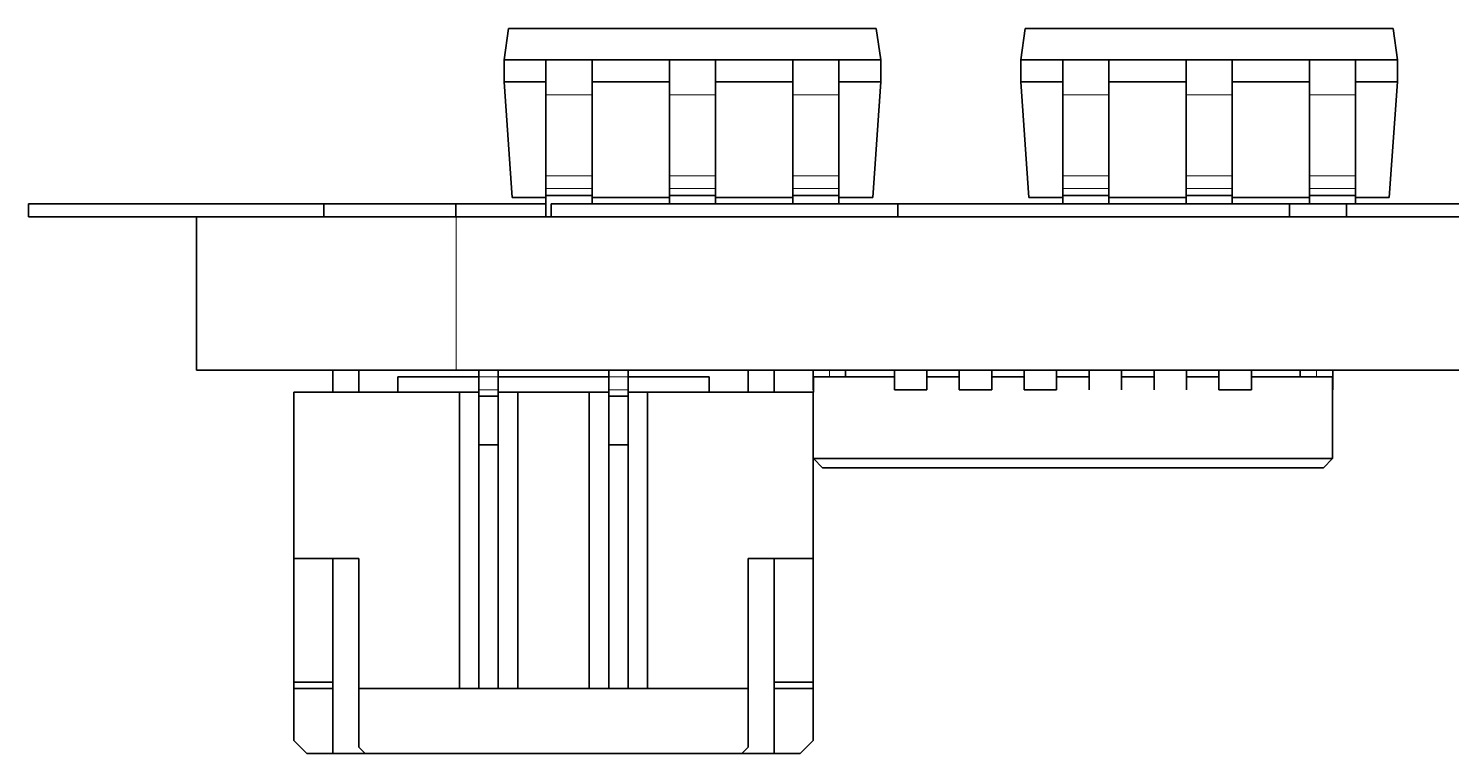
# Model space of a CAD drawing. Extents: x 507 to 804, y 334 to 583.
# Drawn here: x 573.96 to 584.92, y 463.75 to 469.33 of the extents above; entities that cross this region are included whole.
import ezdxf

# ---------------------------------------------------------------- set-up
doc = ezdxf.new("R2010")
doc.units = 0

msp = doc.modelspace()

# ---------------------------------------------------------------- linework, layer by layer
at = {"color": 7, "lineweight": 35, "ltscale": 0.006059}
for p, q in [((577.659, 469.331), (577.626, 469.091)), ((580.492, 469.331), (580.526, 469.091)), ((581.639, 469.331), (581.606, 469.091)), ((584.472, 469.331), (584.506, 469.091))]:
    msp.add_line(p, q, dxfattribs=at)
at = {"color": 7, "lineweight": 35, "ltscale": 0.070813}
for p, q in [((577.659, 469.331), (580.492, 469.331)), ((581.639, 469.331), (584.472, 469.331))]:
    msp.add_line(p, q, dxfattribs=at)
at = {"color": 7, "lineweight": 35, "ltscale": 0.008063}
for p, q in [((577.626, 469.091), (577.948, 469.091)), ((580.203, 469.091), (580.526, 469.091)), ((581.606, 469.091), (581.928, 469.091)), ((584.183, 469.091), (584.506, 469.091)), ((577.626, 468.921), (577.948, 468.921)), ((580.203, 468.921), (580.526, 468.921)), ((581.606, 468.921), (581.928, 468.921)), ((584.183, 468.921), (584.506, 468.921))]:
    msp.add_line(p, q, dxfattribs=at)
at = {"color": 7, "lineweight": 35, "ltscale": 0.00425}
for p, q in [((577.626, 469.091), (577.626, 468.921)), ((580.526, 469.091), (580.526, 468.921)), ((581.606, 469.091), (581.606, 468.921)), ((584.506, 469.091), (584.506, 468.921))]:
    msp.add_line(p, q, dxfattribs=at)
at = {"color": 7, "lineweight": 35, "ltscale": 0.00675}
for p, q in [((577.948, 468.821), (577.948, 469.091)), ((578.303, 468.821), (578.303, 469.091)), ((578.898, 468.821), (578.898, 469.091)), ((579.253, 468.821), (579.253, 469.091)), ((579.848, 468.821), (579.848, 469.091)), ((580.203, 468.821), (580.203, 469.091)), ((581.928, 468.821), (581.928, 469.091)), ((582.283, 468.821), (582.283, 469.091)), ((582.878, 468.821), (582.878, 469.091)), ((583.233, 468.821), (583.233, 469.091)), ((583.828, 468.821), (583.828, 469.091)), ((584.183, 468.821), (584.183, 469.091))]:
    msp.add_line(p, q, dxfattribs=at)
at = {"color": 7, "lineweight": 35, "ltscale": 0.008875}
for p, q in [((578.303, 469.091), (577.948, 469.091)), ((579.253, 469.091), (578.898, 469.091)), ((580.203, 469.091), (579.848, 469.091)), ((583.233, 469.091), (582.878, 469.091)), ((584.183, 469.091), (583.828, 469.091)), ((578.303, 468.046), (577.948, 468.046)), ((579.253, 468.046), (578.898, 468.046)), ((580.203, 468.046), (579.848, 468.046)), ((583.233, 468.046), (582.878, 468.046)), ((584.183, 468.046), (583.828, 468.046))]:
    msp.add_line(p, q, dxfattribs=at)
at = {"color": 7, "lineweight": 35, "ltscale": 0.014876}
for p, q in [((578.303, 469.091), (578.898, 469.091)), ((579.253, 469.091), (579.848, 469.091)), ((583.233, 469.091), (583.828, 469.091)), ((578.303, 468.921), (578.898, 468.921)), ((579.253, 468.921), (579.848, 468.921)), ((583.233, 468.921), (583.828, 468.921)), ((578.898, 468.031), (578.303, 468.031)), ((579.848, 468.031), (579.253, 468.031)), ((583.828, 468.031), (583.233, 468.031))]:
    msp.add_line(p, q, dxfattribs=at)
at = {"color": 7, "lineweight": 35, "ltscale": 0.008876}
for p, q in [((582.283, 469.091), (581.928, 469.091)), ((582.283, 468.046), (581.928, 468.046))]:
    msp.add_line(p, q, dxfattribs=at)
at = {"color": 7, "lineweight": 35, "ltscale": 0.014874}
for p, q in [((582.283, 469.091), (582.878, 469.091)), ((582.283, 468.921), (582.878, 468.921)), ((582.878, 468.031), (582.283, 468.031))]:
    msp.add_line(p, q, dxfattribs=at)
at = {"color": 7, "lineweight": 35, "ltscale": 0.022305}
for p, q in [((577.688, 468.031), (577.626, 468.921)), ((580.464, 468.031), (580.526, 468.921)), ((581.668, 468.031), (581.606, 468.921)), ((584.443, 468.031), (584.506, 468.921))]:
    msp.add_line(p, q, dxfattribs=at)
at = {"color": 7, "lineweight": 35, "ltscale": 0.015601}
for p, q in [((577.948, 468.821), (577.948, 468.197)), ((578.303, 468.821), (578.303, 468.197)), ((578.898, 468.821), (578.898, 468.197)), ((579.253, 468.821), (579.253, 468.197)), ((579.848, 468.821), (579.848, 468.197)), ((580.203, 468.821), (580.203, 468.197)), ((581.928, 468.821), (581.928, 468.197)), ((582.283, 468.821), (582.283, 468.197)), ((582.878, 468.821), (582.878, 468.197)), ((583.233, 468.821), (583.233, 468.197)), ((583.828, 468.821), (583.828, 468.197)), ((584.183, 468.821), (584.183, 468.197))]:
    msp.add_line(p, q, dxfattribs=at)
at = {"color": 7, "lineweight": 13, "ltscale": 0.008875}
for p, q in [((578.303, 468.821), (577.948, 468.821)), ((579.253, 468.821), (578.898, 468.821)), ((580.203, 468.821), (579.848, 468.821)), ((583.233, 468.821), (582.878, 468.821)), ((584.183, 468.821), (583.828, 468.821)), ((578.303, 468.197), (577.948, 468.197)), ((579.253, 468.197), (578.898, 468.197)), ((580.203, 468.197), (579.848, 468.197)), ((583.233, 468.197), (582.878, 468.197)), ((584.183, 468.197), (583.828, 468.197)), ((578.303, 468.101), (577.948, 468.101)), ((579.253, 468.101), (578.898, 468.101)), ((580.203, 468.101), (579.848, 468.101)), ((583.233, 468.101), (582.878, 468.101)), ((584.183, 468.101), (583.828, 468.101))]:
    msp.add_line(p, q, dxfattribs=at)
at = {"color": 7, "lineweight": 13, "ltscale": 0.008876}
for p, q in [((582.283, 468.821), (581.928, 468.821)), ((582.283, 468.197), (581.928, 468.197)), ((582.283, 468.101), (581.928, 468.101))]:
    msp.add_line(p, q, dxfattribs=at)
at = {"color": 7, "lineweight": 35, "ltscale": 0.002415}
for p, q in [((577.948, 468.197), (577.948, 468.101)), ((578.303, 468.197), (578.303, 468.101)), ((578.898, 468.197), (578.898, 468.101)), ((579.253, 468.197), (579.253, 468.101)), ((579.848, 468.197), (579.848, 468.101)), ((580.203, 468.197), (580.203, 468.101)), ((581.928, 468.197), (581.928, 468.101)), ((582.283, 468.197), (582.283, 468.101)), ((582.878, 468.197), (582.878, 468.101)), ((583.233, 468.197), (583.233, 468.101)), ((583.828, 468.197), (583.828, 468.101)), ((584.183, 468.197), (584.183, 468.101))]:
    msp.add_line(p, q, dxfattribs=at)
at = {"color": 7, "lineweight": 35, "ltscale": 0.006506}
for p, q in [((577.948, 468.031), (577.688, 468.031)), ((580.464, 468.031), (580.203, 468.031)), ((581.928, 468.031), (581.668, 468.031)), ((584.443, 468.031), (584.183, 468.031))]:
    msp.add_line(p, q, dxfattribs=at)
at = {"color": 7, "lineweight": 35, "ltscale": 0.001379}
for p, q in [((577.948, 468.101), (577.948, 468.046)), ((578.303, 468.101), (578.303, 468.046)), ((578.898, 468.101), (578.898, 468.046)), ((579.253, 468.101), (579.253, 468.046)), ((579.848, 468.101), (579.848, 468.046)), ((580.203, 468.101), (580.203, 468.046)), ((581.928, 468.101), (581.928, 468.046)), ((582.283, 468.101), (582.283, 468.046)), ((582.878, 468.101), (582.878, 468.046)), ((583.233, 468.101), (583.233, 468.046)), ((583.828, 468.101), (583.828, 468.046)), ((584.183, 468.101), (584.183, 468.046))]:
    msp.add_line(p, q, dxfattribs=at)
at = {"color": 7, "lineweight": 35, "ltscale": 0.004105}
msp.add_line((577.948, 468.046), (577.948, 467.881), dxfattribs=at)
at = {"color": 7, "lineweight": 35, "ltscale": 0.001605}
for p, q in [((578.303, 468.046), (578.303, 467.981)), ((578.898, 468.046), (578.898, 467.981)), ((579.253, 468.046), (579.253, 467.981)), ((579.848, 468.046), (579.848, 467.981)), ((580.203, 468.046), (580.203, 467.981)), ((581.928, 468.046), (581.928, 467.981)), ((582.283, 468.046), (582.283, 467.981)), ((582.878, 468.046), (582.878, 467.981)), ((583.233, 468.046), (583.233, 467.981)), ((583.828, 468.046), (583.828, 467.981)), ((584.183, 468.046), (584.183, 467.981))]:
    msp.add_line(p, q, dxfattribs=at)
at = {"color": 7, "lineweight": 35, "ltscale": 0.056877}
msp.add_line((573.962, 467.981), (576.237, 467.981), dxfattribs=at)
at = {"color": 7, "lineweight": 35, "ltscale": 0.0025}
for p, q in [((573.962, 467.981), (573.962, 467.881)), ((576.237, 467.981), (576.237, 467.881)), ((577.254, 467.981), (577.254, 467.881)), ((577.987, 467.981), (577.987, 467.881)), ((580.658, 467.981), (580.658, 467.881)), ((583.674, 467.981), (583.674, 467.881)), ((584.114, 467.981), (584.114, 467.881)), ((577.431, 466.651), (577.431, 466.551)), ((577.581, 466.651), (577.581, 466.551)), ((578.431, 466.651), (578.431, 466.551)), ((578.581, 466.651), (578.581, 466.551))]:
    msp.add_line(p, q, dxfattribs=at)
at = {"color": 7, "lineweight": 35, "ltscale": 0.02542}
msp.add_line((576.237, 467.981), (577.254, 467.981), dxfattribs=at)
at = {"color": 7, "lineweight": 35, "ltscale": 0.017352}
msp.add_line((577.254, 467.981), (577.948, 467.981), dxfattribs=at)
at = {"color": 7, "lineweight": 35, "ltscale": 0.066759}
msp.add_line((577.987, 467.981), (580.658, 467.981), dxfattribs=at)
at = {"color": 7, "lineweight": 35, "ltscale": 0.075401}
msp.add_line((580.658, 467.981), (583.674, 467.981), dxfattribs=at)
at = {"color": 7, "lineweight": 35, "ltscale": 0.011011}
msp.add_line((583.674, 467.981), (584.114, 467.981), dxfattribs=at)
at = {"color": 7, "lineweight": 35, "ltscale": 0.04008}
msp.add_line((584.114, 467.981), (585.717, 467.981), dxfattribs=at)
at = {"color": 7, "lineweight": 35, "ltscale": 0.032338}
msp.add_line((575.256, 467.881), (573.962, 467.881), dxfattribs=at)
at = {"color": 7, "lineweight": 35, "ltscale": 0.0295}
msp.add_line((575.256, 467.881), (575.256, 466.701), dxfattribs=at)
at = {"color": 7, "lineweight": 35, "ltscale": 0.05}
for p, q in [((577.256, 467.881), (575.256, 467.881)), ((577.256, 466.701), (575.256, 466.701))]:
    msp.add_line(p, q, dxfattribs=at)
at = {"color": 7, "lineweight": 13, "ltscale": 0.0295}
msp.add_line((577.256, 467.881), (577.256, 466.701), dxfattribs=at)
at = {"color": 7, "lineweight": 35}
for p, q in [((606.256, 467.881), (577.256, 467.881)), ((606.256, 466.701), (577.256, 466.701))]:
    msp.add_line(p, q, dxfattribs=at)
at = {"color": 7, "lineweight": 35, "ltscale": 0.004375}
for p, q in [((576.306, 466.526), (576.306, 466.701)), ((576.506, 466.526), (576.506, 466.701)), ((579.506, 466.526), (579.506, 466.701)), ((579.706, 466.526), (579.706, 466.701))]:
    msp.add_line(p, q, dxfattribs=at)
at = {"color": 7, "lineweight": 35, "ltscale": 0.005}
for p, q in [((576.306, 466.701), (576.506, 466.701)), ((579.706, 466.701), (579.506, 466.701)), ((576.306, 463.751), (576.106, 463.751)), ((579.706, 463.751), (579.906, 463.751))]:
    msp.add_line(p, q, dxfattribs=at)
at = {"color": 7, "lineweight": 35, "ltscale": 0.00125}
for p, q in [((577.431, 466.651), (577.431, 466.701)), ((577.581, 466.651), (577.581, 466.701)), ((578.431, 466.651), (578.431, 466.701)), ((578.581, 466.651), (578.581, 466.701)), ((580.256, 466.651), (580.256, 466.701)), ((580.256, 466.651), (580.256, 466.701)), ((580.256, 466.651), (580.256, 466.701)), ((580.256, 466.651), (580.256, 466.701)), ((580.256, 466.651), (580.256, 466.701)), ((580.256, 466.651), (580.256, 466.701)), ((583.756, 466.651), (583.756, 466.701)), ((577.431, 466.501), (577.431, 466.551)), ((577.581, 466.501), (577.581, 466.551)), ((578.431, 466.501), (578.431, 466.551)), ((578.581, 466.501), (578.581, 466.551)), ((576.006, 464.301), (576.006, 464.251)), ((576.306, 464.251), (576.306, 464.301)), ((579.706, 464.251), (579.706, 464.301)), ((580.006, 464.301), (580.006, 464.251))]:
    msp.add_line(p, q, dxfattribs=at)
at = {"color": 7, "lineweight": 35, "ltscale": 0.003751}
for p, q in [((577.431, 466.701), (577.581, 466.701)), ((578.431, 466.701), (578.581, 466.701)), ((577.431, 466.501), (577.581, 466.501)), ((578.431, 466.501), (578.581, 466.501)), ((577.431, 466.127), (577.581, 466.127)), ((578.431, 466.127), (578.581, 466.127)), ((577.581, 464.251), (577.431, 464.251)), ((578.581, 464.251), (578.431, 464.251))]:
    msp.add_line(p, q, dxfattribs=at)
at = {"color": 7, "lineweight": 35, "ltscale": 0.00375}
for p, q in [((580.005, 466.701), (580.005, 466.551)), ((580.631, 466.701), (580.631, 466.551)), ((580.881, 466.701), (580.881, 466.551)), ((581.131, 466.701), (581.131, 466.551)), ((581.381, 466.701), (581.381, 466.551)), ((581.631, 466.701), (581.631, 466.551)), ((581.881, 466.701), (581.881, 466.551)), ((582.131, 466.701), (582.131, 466.551)), ((582.381, 466.701), (582.381, 466.551)), ((582.631, 466.701), (582.631, 466.551)), ((582.881, 466.701), (582.881, 466.551)), ((583.131, 466.701), (583.131, 466.551)), ((583.381, 466.701), (583.381, 466.551)), ((584.007, 466.701), (584.007, 466.551))]:
    msp.add_line(p, q, dxfattribs=at)
at = {"color": 7, "lineweight": 35, "ltscale": 0.003125}
for p, q in [((580.006, 466.701), (580.131, 466.701)), ((580.131, 466.701), (580.256, 466.701)), ((583.756, 466.701), (583.881, 466.701)), ((583.881, 466.701), (584.006, 466.701)), ((580.006, 466.651), (580.131, 466.651)), ((580.256, 466.651), (580.131, 466.651)), ((583.881, 466.651), (583.756, 466.651)), ((583.881, 466.651), (584.006, 466.651))]:
    msp.add_line(p, q, dxfattribs=at)
at = {"color": 7, "lineweight": 13, "ltscale": 0.00125}
for p, q in [((580.131, 466.651), (580.131, 466.701)), ((583.881, 466.651), (583.881, 466.701))]:
    msp.add_line(p, q, dxfattribs=at)
at = {"color": 7, "lineweight": 35, "ltscale": 0.00625}
for p, q in [((580.631, 466.701), (580.881, 466.701)), ((580.881, 466.701), (581.131, 466.701)), ((581.131, 466.701), (581.381, 466.701)), ((581.381, 466.701), (581.631, 466.701)), ((581.631, 466.701), (581.881, 466.701)), ((581.881, 466.701), (582.131, 466.701)), ((582.131, 466.701), (582.381, 466.701)), ((582.381, 466.701), (582.631, 466.701)), ((582.631, 466.701), (582.881, 466.701)), ((582.881, 466.701), (583.131, 466.701)), ((583.131, 466.701), (583.381, 466.701)), ((580.881, 466.651), (581.131, 466.651)), ((581.381, 466.651), (581.631, 466.651)), ((581.881, 466.651), (582.131, 466.651)), ((582.381, 466.651), (582.631, 466.651)), ((582.881, 466.651), (583.131, 466.651)), ((580.881, 466.551), (580.631, 466.551)), ((581.381, 466.551), (581.131, 466.551)), ((581.881, 466.551), (581.631, 466.551)), ((583.381, 466.551), (583.131, 466.551)), ((576.556, 463.751), (576.306, 463.751)), ((579.456, 463.751), (579.706, 463.751))]:
    msp.add_line(p, q, dxfattribs=at)
at = {"color": 7, "lineweight": 35, "ltscale": 0.003}
for p, q in [((576.806, 466.651), (576.806, 466.531)), ((579.206, 466.651), (579.206, 466.531)), ((580.008, 466.651), (580.008, 466.531))]:
    msp.add_line(p, q, dxfattribs=at)
at = {"color": 7, "lineweight": 35, "ltscale": 0.015625}
for p, q in [((577.431, 466.651), (576.806, 466.651)), ((579.206, 466.651), (578.581, 466.651)), ((583.381, 466.651), (584.006, 466.651))]:
    msp.add_line(p, q, dxfattribs=at)
at = {"color": 7, "lineweight": 13, "ltscale": 0.003751}
for p, q in [((577.431, 466.651), (577.581, 466.651)), ((578.431, 466.651), (578.581, 466.651)), ((577.431, 466.551), (577.581, 466.551)), ((578.431, 466.551), (578.581, 466.551))]:
    msp.add_line(p, q, dxfattribs=at)
at = {"color": 7, "lineweight": 35, "ltscale": 0.021249}
msp.add_line((578.431, 466.651), (577.581, 466.651), dxfattribs=at)
at = {"color": 7, "lineweight": 35, "ltscale": 0.002502}
msp.add_line((580.006, 466.651), (580.006, 466.551), dxfattribs=at)
at = {"color": 7, "lineweight": 35, "ltscale": 0.015575}
msp.add_line((580.008, 466.651), (580.631, 466.651), dxfattribs=at)
at = {"color": 7, "lineweight": 35, "ltscale": 0.01575}
msp.add_line((584.006, 466.651), (584.006, 466.021), dxfattribs=at)
at = {"color": 7, "lineweight": 35, "ltscale": 0.031876}
for p, q in [((577.281, 466.531), (576.006, 466.531)), ((580.006, 466.531), (578.731, 466.531))]:
    msp.add_line(p, q, dxfattribs=at)
at = {"color": 7, "lineweight": 35, "ltscale": 0.032}
for p, q in [((576.006, 466.531), (576.006, 465.251)), ((580.006, 466.531), (580.006, 465.251))]:
    msp.add_line(p, q, dxfattribs=at)
at = {"color": 7, "lineweight": 35, "ltscale": 0.003749}
for p, q in [((577.281, 466.531), (577.431, 466.531)), ((577.581, 466.531), (577.731, 466.531)), ((578.281, 466.531), (578.431, 466.531)), ((578.581, 466.531), (578.731, 466.531)), ((577.281, 464.251), (577.431, 464.251)), ((577.581, 464.251), (577.731, 464.251)), ((578.281, 464.251), (578.431, 464.251)), ((578.581, 464.251), (578.731, 464.251))]:
    msp.add_line(p, q, dxfattribs=at)
at = {"color": 7, "lineweight": 35, "ltscale": 0.057}
for p, q in [((577.281, 464.251), (577.281, 466.531)), ((577.581, 464.251), (577.581, 466.531)), ((577.731, 464.251), (577.731, 466.531)), ((578.281, 464.251), (578.281, 466.531)), ((578.581, 464.251), (578.581, 466.531)), ((578.731, 464.251), (578.731, 466.531))]:
    msp.add_line(p, q, dxfattribs=at)
at = {"color": 7, "lineweight": 35, "ltscale": 0.009357}
for p, q in [((577.431, 466.501), (577.431, 466.127)), ((577.581, 466.501), (577.581, 466.127)), ((578.431, 466.501), (578.431, 466.127)), ((578.581, 466.501), (578.581, 466.127))]:
    msp.add_line(p, q, dxfattribs=at)
at = {"color": 7, "lineweight": 35, "ltscale": 0.013751}
for p, q in [((578.281, 466.531), (577.731, 466.531)), ((577.731, 464.251), (578.281, 464.251))]:
    msp.add_line(p, q, dxfattribs=at)
at = {"color": 7, "lineweight": 35, "ltscale": 0.046893}
for p, q in [((577.431, 466.127), (577.431, 464.251)), ((577.431, 464.251), (577.431, 466.127)), ((577.581, 466.127), (577.581, 464.251)), ((578.431, 466.127), (578.431, 464.251)), ((578.431, 464.251), (578.431, 466.127)), ((578.581, 466.127), (578.581, 464.251))]:
    msp.add_line(p, q, dxfattribs=at)
at = {"color": 7, "lineweight": 35, "ltscale": 0.09995}
msp.add_line((584.006, 466.021), (580.008, 466.021), dxfattribs=at)
at = {"color": 7, "lineweight": 35, "ltscale": 0.002475}
for p, q in [((580.078, 465.951), (580.008, 466.021)), ((583.936, 465.951), (584.006, 466.021))]:
    msp.add_line(p, q, dxfattribs=at)
at = {"color": 7, "lineweight": 35, "ltscale": 0.096449}
msp.add_line((580.078, 465.951), (583.936, 465.951), dxfattribs=at)
at = {"color": 7, "lineweight": 35, "ltscale": 0.02375}
for p, q in [((576.006, 465.251), (576.006, 464.301)), ((576.306, 464.301), (576.306, 465.251)), ((579.706, 464.301), (579.706, 465.251)), ((580.006, 465.251), (580.006, 464.301))]:
    msp.add_line(p, q, dxfattribs=at)
at = {"color": 7, "lineweight": 35, "ltscale": 0.0125}
for p, q in [((576.506, 465.251), (576.006, 465.251)), ((579.506, 465.251), (580.006, 465.251)), ((576.306, 464.251), (576.306, 463.751)), ((579.706, 464.251), (579.706, 463.751))]:
    msp.add_line(p, q, dxfattribs=at)
at = {"color": 7, "lineweight": 35, "ltscale": 0.025}
for p, q in [((576.506, 465.251), (576.506, 464.251)), ((579.506, 465.251), (579.506, 464.251))]:
    msp.add_line(p, q, dxfattribs=at)
at = {"color": 7, "lineweight": 35, "ltscale": 0.0075}
for p, q in [((576.306, 464.301), (576.006, 464.301)), ((579.706, 464.301), (580.006, 464.301)), ((576.306, 464.251), (576.006, 464.251)), ((579.706, 464.251), (580.006, 464.251))]:
    msp.add_line(p, q, dxfattribs=at)
at = {"color": 7, "lineweight": 35, "ltscale": 0.01}
for p, q in [((576.006, 463.851), (576.006, 464.251)), ((580.006, 463.851), (580.006, 464.251))]:
    msp.add_line(p, q, dxfattribs=at)
at = {"color": 7, "lineweight": 35, "ltscale": 0.01125}
for p, q in [((576.506, 464.251), (576.506, 463.801)), ((579.506, 463.801), (579.506, 464.251))]:
    msp.add_line(p, q, dxfattribs=at)
at = {"color": 7, "lineweight": 35, "ltscale": 0.019376}
for p, q in [((576.506, 464.251), (577.281, 464.251)), ((578.731, 464.251), (579.506, 464.251))]:
    msp.add_line(p, q, dxfattribs=at)
at = {"color": 7, "lineweight": 35, "ltscale": 0.003535}
for p, q in [((576.006, 463.851), (576.106, 463.751)), ((579.906, 463.751), (580.006, 463.851))]:
    msp.add_line(p, q, dxfattribs=at)
at = {"color": 7, "lineweight": 35, "ltscale": 0.001767}
for p, q in [((576.506, 463.801), (576.556, 463.751)), ((579.456, 463.751), (579.506, 463.801))]:
    msp.add_line(p, q, dxfattribs=at)
at = {"color": 7, "lineweight": 35, "ltscale": 0.072501}
msp.add_line((579.456, 463.751), (576.556, 463.751), dxfattribs=at)

doc.saveas('drawing.dxf')
